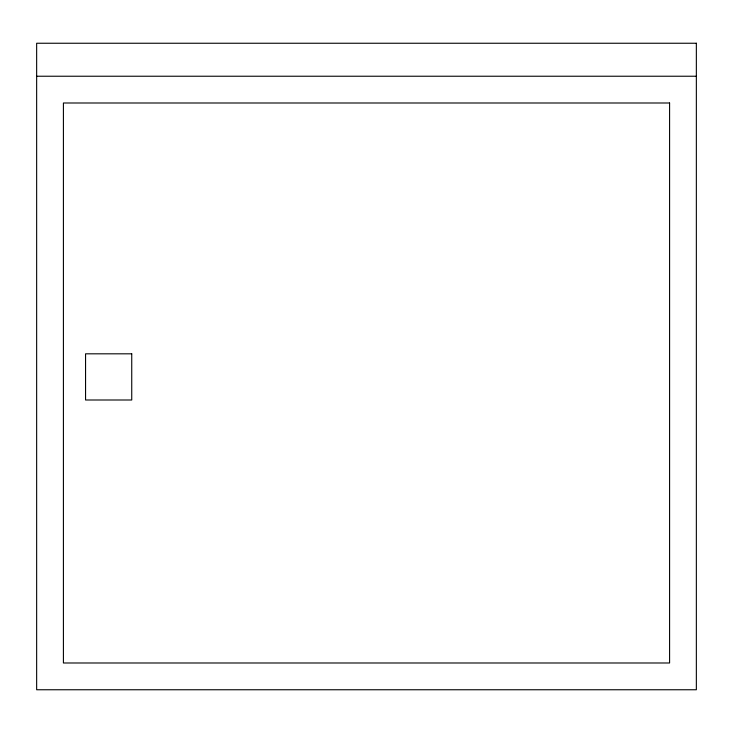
<?xml version="1.0" encoding="UTF-8"?>
<svg xmlns="http://www.w3.org/2000/svg" width="733" height="733" viewBox="0 0 733 733"><rect width="100%" height="100%" fill="white"/><g stroke="black" fill="none" stroke-linecap="round" stroke-linejoin="round"><path stroke-width="1.1" d="M36.65 76.232L696.35 76.232M696.35 43.247L36.65 43.247L36.65 689.753L696.35 689.753L696.35 43.247M669.586 102.996L63.414 102.996L63.414 662.989L669.586 662.989L669.586 102.996M131.738 353.819L85.559 353.819L85.559 399.998L131.738 399.998L131.738 353.819"/></g></svg>
